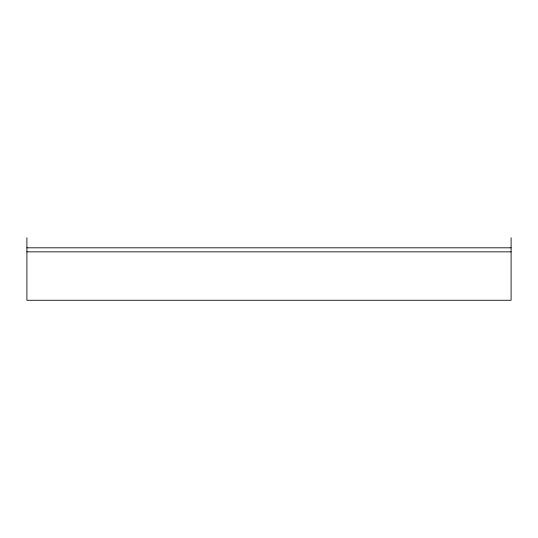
<?xml version="1.0" encoding="UTF-8"?>
<svg xmlns="http://www.w3.org/2000/svg" width="538" height="538" viewBox="0 0 538 538"><rect width="100%" height="100%" fill="white"/><g stroke="black" fill="none" stroke-linecap="round" stroke-linejoin="round"><path stroke-width="0.81" d="M26.9 247.816L511.1 247.816M26.9 251.851L511.1 251.851M511.1 237.729L511.1 300.271L26.9 300.271L26.9 237.729"/></g></svg>
